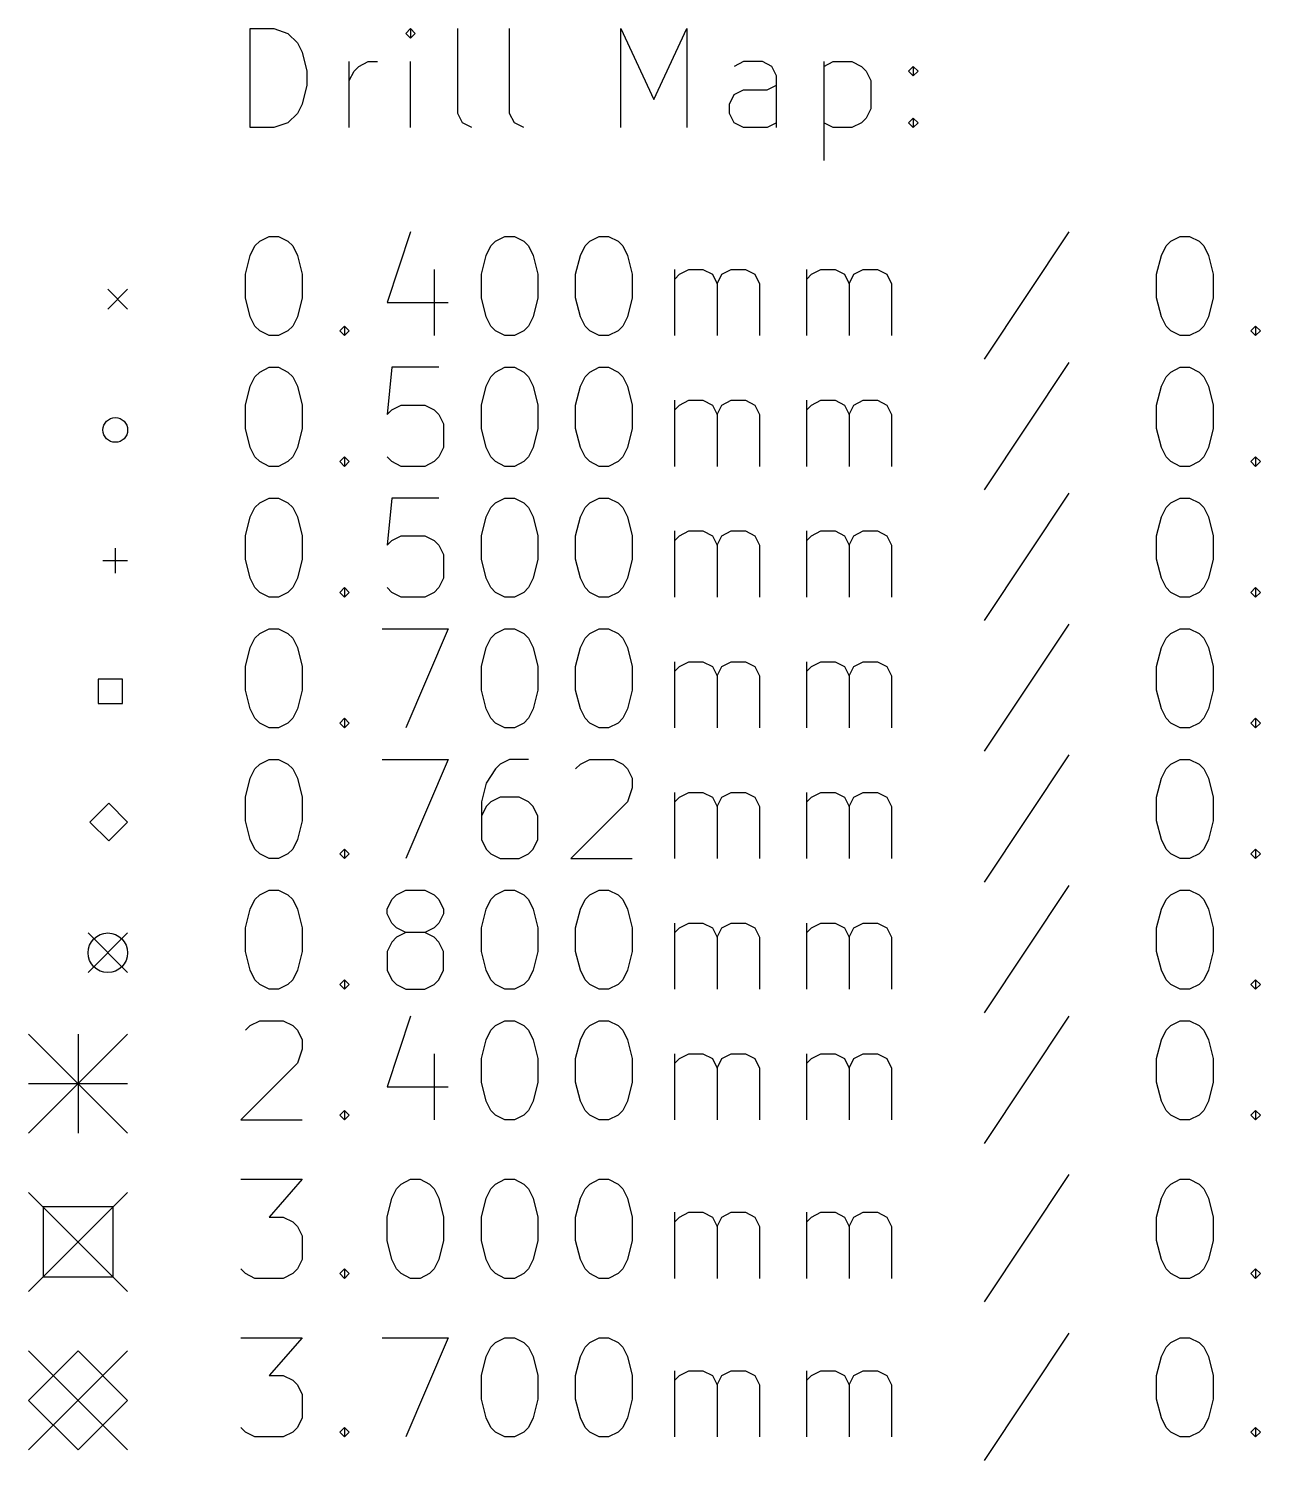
# Model space of a CAD drawing. Extents: x 48 to 150, y -180 to -50.
# Drawn here: x 47.95 to 72.83, y -179.9 to -150.99 of the extents above; entities that cross this region are included whole.
import ezdxf

# ---------------------------------------------------------------- set-up
doc = ezdxf.new("R2010")
doc.units = 0
doc.layers.add('BLACK', color=7, linetype='CONTINUOUS')

msp = doc.modelspace()

# ---------------------------------------------------------------- linework, layer by layer
at = {"layer": 'BLACK', "linetype": 'CONTINUOUS'}
for p, q in [((52.4262, -152.985), (52.4262, -150.985)), ((52.4262, -150.985), (52.9024, -150.985)), ((52.9024, -150.985), (53.1881, -151.08)), ((53.1881, -151.08), (53.3786, -151.27)), ((55.6643, -150.985), (55.569, -151.08)), ((55.569, -151.08), (55.6643, -151.175)), ((55.7595, -151.08), (55.6643, -150.985)), ((55.6643, -150.985), (55.6643, -151.175)), ((55.6643, -151.175), (55.7595, -151.08)), ((56.6167, -152.699), (56.6167, -150.985)), ((57.6643, -152.699), (57.6643, -150.985)), ((59.9119, -152.985), (59.9119, -150.985)), ((59.9119, -150.985), (60.5786, -152.413)), ((60.5786, -152.413), (61.2452, -150.985)), ((61.2452, -150.985), (61.2452, -152.985)), ((53.3786, -151.27), (53.4738, -151.461)), ((53.4738, -151.461), (53.569, -151.842)), ((54.4262, -152.985), (54.4262, -151.651)), ((54.5214, -151.842), (54.6167, -151.747)), ((54.6167, -151.747), (54.8071, -151.651)), ((54.8071, -151.651), (54.9976, -151.651)), ((55.6643, -152.985), (55.6643, -151.651)), ((62.3881, -151.651), (62.1976, -151.747)), ((62.769, -151.651), (62.3881, -151.651)), ((62.9595, -151.747), (62.769, -151.651)), ((63.0548, -151.937), (62.9595, -151.747)), ((64.0071, -151.651), (64.0071, -153.651)), ((64.0071, -151.747), (64.1976, -151.651)), ((64.1976, -151.651), (64.5786, -151.651)), ((64.5786, -151.651), (64.769, -151.747)), ((64.769, -151.747), (64.8643, -151.842)), ((65.7214, -151.842), (65.8167, -151.747)), ((65.8167, -151.747), (65.9119, -151.842)), ((65.8167, -151.747), (65.8167, -151.937)), ((53.569, -151.842), (53.569, -152.128)), ((54.4262, -152.032), (54.5214, -151.842)), ((63.0548, -152.985), (63.0548, -151.937)), ((64.8643, -151.842), (64.9595, -152.032)), ((64.9595, -152.032), (64.9595, -152.604)), ((65.8167, -151.937), (65.7214, -151.842)), ((65.9119, -151.842), (65.8167, -151.937)), ((53.569, -152.128), (53.4738, -152.509)), ((62.1024, -152.509), (62.1976, -152.318)), ((62.1976, -152.318), (62.3881, -152.223)), ((62.3881, -152.223), (62.8643, -152.223)), ((62.8643, -152.223), (63.0548, -152.128)), ((53.4738, -152.509), (53.3786, -152.699)), ((62.1024, -152.699), (62.1024, -152.509)), ((64.9595, -152.604), (64.8643, -152.794)), ((53.1881, -152.89), (52.9024, -152.985)), ((53.3786, -152.699), (53.1881, -152.89)), ((56.7119, -152.89), (56.6167, -152.699)), ((56.9024, -152.985), (56.7119, -152.89)), ((57.7595, -152.89), (57.6643, -152.699)), ((57.95, -152.985), (57.7595, -152.89)), ((62.1976, -152.89), (62.1024, -152.699)), ((62.3881, -152.985), (62.1976, -152.89)), ((63.0548, -152.89), (62.8643, -152.985)), ((64.1976, -152.985), (64.0071, -152.89)), ((64.769, -152.89), (64.5786, -152.985)), ((64.8643, -152.794), (64.769, -152.89)), ((65.7214, -152.89), (65.8167, -152.794)), ((65.8167, -152.985), (65.7214, -152.89)), ((65.8167, -152.794), (65.9119, -152.89)), ((65.8167, -152.794), (65.8167, -152.985)), ((65.9119, -152.89), (65.8167, -152.985)), ((52.9024, -152.985), (52.4262, -152.985)), ((62.8643, -152.985), (62.3881, -152.985)), ((64.5786, -152.985), (64.1976, -152.985)), ((52.6167, -155.28), (52.8071, -155.185)), ((52.8071, -155.185), (52.9976, -155.185)), ((52.9976, -155.185), (53.1881, -155.28)), ((55.6643, -155.09), (55.1881, -156.518)), ((57.3786, -155.28), (57.569, -155.185)), ((57.569, -155.185), (57.7595, -155.185)), ((57.7595, -155.185), (57.95, -155.28)), ((59.2833, -155.28), (59.4738, -155.185)), ((59.4738, -155.185), (59.6643, -155.185)), ((59.6643, -155.185), (59.8548, -155.28)), ((68.9595, -155.09), (67.2452, -157.661)), ((71.0167, -155.28), (71.2071, -155.185)), ((71.2071, -155.185), (71.3976, -155.185)), ((71.3976, -155.185), (71.5881, -155.28)), ((52.331, -155.947), (52.4262, -155.566)), ((52.4262, -155.566), (52.5214, -155.375)), ((52.5214, -155.375), (52.6167, -155.28)), ((53.1881, -155.28), (53.2833, -155.375)), ((53.2833, -155.375), (53.3786, -155.566)), ((53.3786, -155.566), (53.4738, -155.947)), ((57.0929, -155.947), (57.1881, -155.566)), ((57.1881, -155.566), (57.2833, -155.375)), ((57.2833, -155.375), (57.3786, -155.28)), ((57.95, -155.28), (58.0452, -155.375)), ((58.0452, -155.375), (58.1405, -155.566)), ((58.1405, -155.566), (58.2357, -155.947)), ((58.9976, -155.947), (59.0929, -155.566)), ((59.0929, -155.566), (59.1881, -155.375)), ((59.1881, -155.375), (59.2833, -155.28)), ((59.8548, -155.28), (59.95, -155.375)), ((59.95, -155.375), (60.0452, -155.566)), ((60.0452, -155.566), (60.1405, -155.947)), ((70.731, -155.947), (70.8262, -155.566)), ((70.8262, -155.566), (70.9214, -155.375)), ((70.9214, -155.375), (71.0167, -155.28)), ((71.5881, -155.28), (71.6833, -155.375)), ((71.6833, -155.375), (71.7786, -155.566)), ((71.7786, -155.566), (71.8738, -155.947)), ((56.1405, -155.851), (56.1405, -157.185)), ((60.9976, -157.185), (60.9976, -155.851)), ((61.0929, -155.947), (61.2833, -155.851)), ((61.2833, -155.851), (61.569, -155.851)), ((61.569, -155.851), (61.7595, -155.947)), ((61.95, -155.947), (62.1405, -155.851)), ((62.1405, -155.851), (62.4262, -155.851)), ((62.4262, -155.851), (62.6167, -155.947)), ((63.6643, -157.185), (63.6643, -155.851)), ((63.7595, -155.947), (63.95, -155.851)), ((63.95, -155.851), (64.2357, -155.851)), ((64.2357, -155.851), (64.4262, -155.947)), ((64.6167, -155.947), (64.8071, -155.851)), ((64.8071, -155.851), (65.0929, -155.851)), ((65.0929, -155.851), (65.2833, -155.947)), ((52.331, -156.423), (52.331, -155.947)), ((53.4738, -155.947), (53.4738, -156.423)), ((57.0929, -156.423), (57.0929, -155.947)), ((58.2357, -155.947), (58.2357, -156.423)), ((58.9976, -156.423), (58.9976, -155.947)), ((60.1405, -155.947), (60.1405, -156.423)), ((60.9976, -156.042), (61.0929, -155.947)), ((61.7595, -155.947), (61.8548, -156.137)), ((61.8548, -156.137), (61.95, -155.947)), ((61.8548, -156.137), (61.8548, -157.185)), ((62.6167, -155.947), (62.7119, -156.137)), ((62.7119, -156.137), (62.7119, -157.185)), ((63.6643, -156.042), (63.7595, -155.947)), ((64.4262, -155.947), (64.5214, -156.137)), ((64.5214, -156.137), (64.6167, -155.947)), ((64.5214, -156.137), (64.5214, -157.185)), ((65.2833, -155.947), (65.3786, -156.137)), ((65.3786, -156.137), (65.3786, -157.185)), ((70.731, -156.423), (70.731, -155.947)), ((71.8738, -155.947), (71.8738, -156.423)), ((49.55, -156.25), (49.95, -156.65)), ((49.95, -156.25), (49.55, -156.65)), ((52.4262, -156.804), (52.331, -156.423)), ((53.4738, -156.423), (53.3786, -156.804)), ((57.1881, -156.804), (57.0929, -156.423)), ((58.2357, -156.423), (58.1405, -156.804)), ((59.0929, -156.804), (58.9976, -156.423)), ((60.1405, -156.423), (60.0452, -156.804)), ((70.8262, -156.804), (70.731, -156.423)), ((71.8738, -156.423), (71.7786, -156.804)), ((55.1881, -156.518), (56.4262, -156.518)), ((52.5214, -156.994), (52.4262, -156.804)), ((52.6167, -157.09), (52.5214, -156.994)), ((53.2833, -156.994), (53.1881, -157.09)), ((53.3786, -156.804), (53.2833, -156.994)), ((54.2357, -157.09), (54.331, -156.994)), ((54.331, -156.994), (54.4262, -157.09)), ((54.331, -156.994), (54.331, -157.185)), ((57.2833, -156.994), (57.1881, -156.804)), ((57.3786, -157.09), (57.2833, -156.994)), ((58.0452, -156.994), (57.95, -157.09)), ((58.1405, -156.804), (58.0452, -156.994)), ((59.1881, -156.994), (59.0929, -156.804)), ((59.2833, -157.09), (59.1881, -156.994)), ((59.95, -156.994), (59.8548, -157.09)), ((60.0452, -156.804), (59.95, -156.994)), ((70.9214, -156.994), (70.8262, -156.804)), ((71.0167, -157.09), (70.9214, -156.994)), ((71.6833, -156.994), (71.5881, -157.09)), ((71.7786, -156.804), (71.6833, -156.994)), ((72.6357, -157.09), (72.731, -156.994)), ((72.731, -156.994), (72.8262, -157.09)), ((72.731, -156.994), (72.731, -157.185)), ((52.8071, -157.185), (52.6167, -157.09)), ((52.9976, -157.185), (52.8071, -157.185)), ((53.1881, -157.09), (52.9976, -157.185)), ((54.331, -157.185), (54.2357, -157.09)), ((54.4262, -157.09), (54.331, -157.185)), ((57.569, -157.185), (57.3786, -157.09)), ((57.7595, -157.185), (57.569, -157.185)), ((57.95, -157.09), (57.7595, -157.185)), ((59.4738, -157.185), (59.2833, -157.09)), ((59.6643, -157.185), (59.4738, -157.185)), ((59.8548, -157.09), (59.6643, -157.185)), ((71.2071, -157.185), (71.0167, -157.09)), ((71.3976, -157.185), (71.2071, -157.185)), ((71.5881, -157.09), (71.3976, -157.185)), ((72.731, -157.185), (72.6357, -157.09)), ((72.8262, -157.09), (72.731, -157.185)), ((52.6167, -157.92), (52.8071, -157.825)), ((52.8071, -157.825), (52.9976, -157.825)), ((52.9976, -157.825), (53.1881, -157.92)), ((55.2833, -157.825), (55.1881, -158.777)), ((56.2357, -157.825), (55.2833, -157.825)), ((57.3786, -157.92), (57.569, -157.825)), ((57.569, -157.825), (57.7595, -157.825)), ((57.7595, -157.825), (57.95, -157.92)), ((59.2833, -157.92), (59.4738, -157.825)), ((59.4738, -157.825), (59.6643, -157.825)), ((59.6643, -157.825), (59.8548, -157.92)), ((68.9595, -157.73), (67.2452, -160.301)), ((71.0167, -157.92), (71.2071, -157.825)), ((71.2071, -157.825), (71.3976, -157.825)), ((71.3976, -157.825), (71.5881, -157.92)), ((52.4262, -158.206), (52.5214, -158.015)), ((52.5214, -158.015), (52.6167, -157.92)), ((53.1881, -157.92), (53.2833, -158.015)), ((53.2833, -158.015), (53.3786, -158.206)), ((57.1881, -158.206), (57.2833, -158.015)), ((57.2833, -158.015), (57.3786, -157.92)), ((57.95, -157.92), (58.0452, -158.015)), ((58.0452, -158.015), (58.1405, -158.206)), ((59.0929, -158.206), (59.1881, -158.015)), ((59.1881, -158.015), (59.2833, -157.92)), ((59.8548, -157.92), (59.95, -158.015)), ((59.95, -158.015), (60.0452, -158.206)), ((70.8262, -158.206), (70.9214, -158.015)), ((70.9214, -158.015), (71.0167, -157.92)), ((71.5881, -157.92), (71.6833, -158.015)), ((71.6833, -158.015), (71.7786, -158.206)), ((52.331, -158.587), (52.4262, -158.206)), ((53.3786, -158.206), (53.4738, -158.587)), ((57.0929, -158.587), (57.1881, -158.206)), ((58.1405, -158.206), (58.2357, -158.587)), ((58.9976, -158.587), (59.0929, -158.206)), ((60.0452, -158.206), (60.1405, -158.587)), ((70.731, -158.587), (70.8262, -158.206)), ((71.7786, -158.206), (71.8738, -158.587)), ((52.331, -159.063), (52.331, -158.587)), ((53.4738, -158.587), (53.4738, -159.063)), ((55.1881, -158.777), (55.2833, -158.682)), ((55.2833, -158.682), (55.4738, -158.587)), ((55.4738, -158.587), (55.95, -158.587)), ((55.95, -158.587), (56.1405, -158.682)), ((56.1405, -158.682), (56.2357, -158.777)), ((57.0929, -159.063), (57.0929, -158.587)), ((58.2357, -158.587), (58.2357, -159.063)), ((58.9976, -159.063), (58.9976, -158.587)), ((60.1405, -158.587), (60.1405, -159.063)), ((60.9976, -159.825), (60.9976, -158.491)), ((60.9976, -158.682), (61.0929, -158.587)), ((61.0929, -158.587), (61.2833, -158.491)), ((61.2833, -158.491), (61.569, -158.491)), ((61.569, -158.491), (61.7595, -158.587)), ((61.7595, -158.587), (61.8548, -158.777)), ((61.8548, -158.777), (61.95, -158.587)), ((61.95, -158.587), (62.1405, -158.491)), ((62.1405, -158.491), (62.4262, -158.491)), ((62.4262, -158.491), (62.6167, -158.587)), ((62.6167, -158.587), (62.7119, -158.777)), ((63.6643, -159.825), (63.6643, -158.491)), ((63.6643, -158.682), (63.7595, -158.587)), ((63.7595, -158.587), (63.95, -158.491)), ((63.95, -158.491), (64.2357, -158.491)), ((64.2357, -158.491), (64.4262, -158.587)), ((64.4262, -158.587), (64.5214, -158.777)), ((64.5214, -158.777), (64.6167, -158.587)), ((64.6167, -158.587), (64.8071, -158.491)), ((64.8071, -158.491), (65.0929, -158.491)), ((65.0929, -158.491), (65.2833, -158.587)), ((65.2833, -158.587), (65.3786, -158.777)), ((70.731, -159.063), (70.731, -158.587)), ((71.8738, -158.587), (71.8738, -159.063)), ((56.2357, -158.777), (56.331, -158.968)), ((56.331, -158.968), (56.331, -159.444)), ((61.8548, -158.777), (61.8548, -159.825)), ((62.7119, -158.777), (62.7119, -159.825)), ((64.5214, -158.777), (64.5214, -159.825)), ((65.3786, -158.777), (65.3786, -159.825)), ((52.4262, -159.444), (52.331, -159.063)), ((53.4738, -159.063), (53.3786, -159.444)), ((57.1881, -159.444), (57.0929, -159.063)), ((58.2357, -159.063), (58.1405, -159.444)), ((59.0929, -159.444), (58.9976, -159.063)), ((60.1405, -159.063), (60.0452, -159.444)), ((70.8262, -159.444), (70.731, -159.063)), ((71.8738, -159.063), (71.7786, -159.444)), ((52.5214, -159.634), (52.4262, -159.444)), ((53.3786, -159.444), (53.2833, -159.634)), ((56.331, -159.444), (56.2357, -159.634)), ((57.2833, -159.634), (57.1881, -159.444)), ((58.1405, -159.444), (58.0452, -159.634)), ((59.1881, -159.634), (59.0929, -159.444)), ((60.0452, -159.444), (59.95, -159.634)), ((70.9214, -159.634), (70.8262, -159.444)), ((71.7786, -159.444), (71.6833, -159.634)), ((52.6167, -159.73), (52.5214, -159.634)), ((52.8071, -159.825), (52.6167, -159.73)), ((52.9976, -159.825), (52.8071, -159.825)), ((53.1881, -159.73), (52.9976, -159.825)), ((53.2833, -159.634), (53.1881, -159.73)), ((54.2357, -159.73), (54.331, -159.634)), ((54.331, -159.825), (54.2357, -159.73)), ((54.331, -159.634), (54.4262, -159.73)), ((54.331, -159.634), (54.331, -159.825)), ((54.4262, -159.73), (54.331, -159.825)), ((55.2833, -159.73), (55.1881, -159.634)), ((55.4738, -159.825), (55.2833, -159.73)), ((55.95, -159.825), (55.4738, -159.825)), ((56.1405, -159.73), (55.95, -159.825)), ((56.2357, -159.634), (56.1405, -159.73)), ((57.3786, -159.73), (57.2833, -159.634)), ((57.569, -159.825), (57.3786, -159.73)), ((57.7595, -159.825), (57.569, -159.825)), ((57.95, -159.73), (57.7595, -159.825)), ((58.0452, -159.634), (57.95, -159.73)), ((59.2833, -159.73), (59.1881, -159.634)), ((59.4738, -159.825), (59.2833, -159.73)), ((59.6643, -159.825), (59.4738, -159.825)), ((59.8548, -159.73), (59.6643, -159.825)), ((59.95, -159.634), (59.8548, -159.73)), ((71.0167, -159.73), (70.9214, -159.634)), ((71.2071, -159.825), (71.0167, -159.73)), ((71.3976, -159.825), (71.2071, -159.825)), ((71.5881, -159.73), (71.3976, -159.825)), ((71.6833, -159.634), (71.5881, -159.73)), ((72.6357, -159.73), (72.731, -159.634)), ((72.731, -159.825), (72.6357, -159.73)), ((72.731, -159.634), (72.8262, -159.73)), ((72.731, -159.634), (72.731, -159.825)), ((72.8262, -159.73), (72.731, -159.825)), ((52.6167, -160.56), (52.8071, -160.465)), ((52.8071, -160.465), (52.9976, -160.465)), ((52.9976, -160.465), (53.1881, -160.56)), ((55.2833, -160.465), (55.1881, -161.417)), ((56.2357, -160.465), (55.2833, -160.465)), ((57.3786, -160.56), (57.569, -160.465)), ((57.569, -160.465), (57.7595, -160.465)), ((57.7595, -160.465), (57.95, -160.56)), ((59.2833, -160.56), (59.4738, -160.465)), ((59.4738, -160.465), (59.6643, -160.465)), ((59.6643, -160.465), (59.8548, -160.56)), ((68.9595, -160.37), (67.2452, -162.941)), ((71.0167, -160.56), (71.2071, -160.465)), ((71.2071, -160.465), (71.3976, -160.465)), ((71.3976, -160.465), (71.5881, -160.56)), ((52.4262, -160.846), (52.5214, -160.655)), ((52.5214, -160.655), (52.6167, -160.56)), ((53.1881, -160.56), (53.2833, -160.655)), ((53.2833, -160.655), (53.3786, -160.846)), ((57.1881, -160.846), (57.2833, -160.655)), ((57.2833, -160.655), (57.3786, -160.56)), ((57.95, -160.56), (58.0452, -160.655)), ((58.0452, -160.655), (58.1405, -160.846)), ((59.0929, -160.846), (59.1881, -160.655)), ((59.1881, -160.655), (59.2833, -160.56)), ((59.8548, -160.56), (59.95, -160.655)), ((59.95, -160.655), (60.0452, -160.846)), ((70.8262, -160.846), (70.9214, -160.655)), ((70.9214, -160.655), (71.0167, -160.56)), ((71.5881, -160.56), (71.6833, -160.655)), ((71.6833, -160.655), (71.7786, -160.846)), ((52.331, -161.227), (52.4262, -160.846)), ((53.3786, -160.846), (53.4738, -161.227)), ((57.0929, -161.227), (57.1881, -160.846)), ((58.1405, -160.846), (58.2357, -161.227)), ((58.9976, -161.227), (59.0929, -160.846)), ((60.0452, -160.846), (60.1405, -161.227)), ((70.731, -161.227), (70.8262, -160.846)), ((71.7786, -160.846), (71.8738, -161.227)), ((52.331, -161.703), (52.331, -161.227)), ((53.4738, -161.227), (53.4738, -161.703)), ((55.1881, -161.417), (55.2833, -161.322)), ((55.2833, -161.322), (55.4738, -161.227)), ((55.4738, -161.227), (55.95, -161.227)), ((55.95, -161.227), (56.1405, -161.322)), ((56.1405, -161.322), (56.2357, -161.417)), ((57.0929, -161.703), (57.0929, -161.227)), ((58.2357, -161.227), (58.2357, -161.703)), ((58.9976, -161.703), (58.9976, -161.227)), ((60.1405, -161.227), (60.1405, -161.703)), ((60.9976, -162.465), (60.9976, -161.131)), ((60.9976, -161.322), (61.0929, -161.227)), ((61.0929, -161.227), (61.2833, -161.131)), ((61.2833, -161.131), (61.569, -161.131)), ((61.569, -161.131), (61.7595, -161.227)), ((61.7595, -161.227), (61.8548, -161.417)), ((61.8548, -161.417), (61.95, -161.227)), ((61.95, -161.227), (62.1405, -161.131)), ((62.1405, -161.131), (62.4262, -161.131)), ((62.4262, -161.131), (62.6167, -161.227)), ((62.6167, -161.227), (62.7119, -161.417)), ((63.6643, -162.465), (63.6643, -161.131)), ((63.6643, -161.322), (63.7595, -161.227)), ((63.7595, -161.227), (63.95, -161.131)), ((63.95, -161.131), (64.2357, -161.131)), ((64.2357, -161.131), (64.4262, -161.227)), ((64.4262, -161.227), (64.5214, -161.417)), ((64.5214, -161.417), (64.6167, -161.227)), ((64.6167, -161.227), (64.8071, -161.131)), ((64.8071, -161.131), (65.0929, -161.131)), ((65.0929, -161.131), (65.2833, -161.227)), ((65.2833, -161.227), (65.3786, -161.417)), ((70.731, -161.703), (70.731, -161.227)), ((71.8738, -161.227), (71.8738, -161.703)), ((49.7, -161.48), (49.7, -161.98)), ((56.2357, -161.417), (56.331, -161.608)), ((56.331, -161.608), (56.331, -162.084)), ((61.8548, -161.417), (61.8548, -162.465)), ((62.7119, -161.417), (62.7119, -162.465)), ((64.5214, -161.417), (64.5214, -162.465)), ((65.3786, -161.417), (65.3786, -162.465)), ((49.45, -161.73), (49.95, -161.73)), ((52.4262, -162.084), (52.331, -161.703)), ((53.4738, -161.703), (53.3786, -162.084)), ((57.1881, -162.084), (57.0929, -161.703)), ((58.2357, -161.703), (58.1405, -162.084)), ((59.0929, -162.084), (58.9976, -161.703)), ((60.1405, -161.703), (60.0452, -162.084)), ((70.8262, -162.084), (70.731, -161.703)), ((71.8738, -161.703), (71.7786, -162.084)), ((52.5214, -162.274), (52.4262, -162.084)), ((53.3786, -162.084), (53.2833, -162.274)), ((56.331, -162.084), (56.2357, -162.274)), ((57.2833, -162.274), (57.1881, -162.084)), ((58.1405, -162.084), (58.0452, -162.274)), ((59.1881, -162.274), (59.0929, -162.084)), ((60.0452, -162.084), (59.95, -162.274)), ((70.9214, -162.274), (70.8262, -162.084)), ((71.7786, -162.084), (71.6833, -162.274)), ((52.6167, -162.37), (52.5214, -162.274)), ((52.8071, -162.465), (52.6167, -162.37)), ((52.9976, -162.465), (52.8071, -162.465)), ((53.1881, -162.37), (52.9976, -162.465)), ((53.2833, -162.274), (53.1881, -162.37)), ((54.2357, -162.37), (54.331, -162.274)), ((54.331, -162.465), (54.2357, -162.37)), ((54.331, -162.274), (54.4262, -162.37)), ((54.331, -162.274), (54.331, -162.465)), ((54.4262, -162.37), (54.331, -162.465)), ((55.2833, -162.37), (55.1881, -162.274)), ((55.4738, -162.465), (55.2833, -162.37)), ((55.95, -162.465), (55.4738, -162.465)), ((56.1405, -162.37), (55.95, -162.465)), ((56.2357, -162.274), (56.1405, -162.37)), ((57.3786, -162.37), (57.2833, -162.274)), ((57.569, -162.465), (57.3786, -162.37)), ((57.7595, -162.465), (57.569, -162.465)), ((57.95, -162.37), (57.7595, -162.465)), ((58.0452, -162.274), (57.95, -162.37)), ((59.2833, -162.37), (59.1881, -162.274)), ((59.4738, -162.465), (59.2833, -162.37)), ((59.6643, -162.465), (59.4738, -162.465)), ((59.8548, -162.37), (59.6643, -162.465)), ((59.95, -162.274), (59.8548, -162.37)), ((71.0167, -162.37), (70.9214, -162.274)), ((71.2071, -162.465), (71.0167, -162.37)), ((71.3976, -162.465), (71.2071, -162.465)), ((71.5881, -162.37), (71.3976, -162.465)), ((71.6833, -162.274), (71.5881, -162.37)), ((72.6357, -162.37), (72.731, -162.274)), ((72.731, -162.465), (72.6357, -162.37)), ((72.731, -162.274), (72.8262, -162.37)), ((72.731, -162.274), (72.731, -162.465)), ((72.8262, -162.37), (72.731, -162.465)), ((68.9595, -163.01), (67.2452, -165.581)), ((52.4262, -163.486), (52.5214, -163.295)), ((52.5214, -163.295), (52.6167, -163.2)), ((52.6167, -163.2), (52.8071, -163.105)), ((52.8071, -163.105), (52.9976, -163.105)), ((52.9976, -163.105), (53.1881, -163.2)), ((53.1881, -163.2), (53.2833, -163.295)), ((53.2833, -163.295), (53.3786, -163.486)), ((55.0929, -163.105), (56.4262, -163.105)), ((56.4262, -163.105), (55.569, -165.105)), ((57.1881, -163.486), (57.2833, -163.295)), ((57.2833, -163.295), (57.3786, -163.2)), ((57.3786, -163.2), (57.569, -163.105)), ((57.569, -163.105), (57.7595, -163.105)), ((57.7595, -163.105), (57.95, -163.2)), ((57.95, -163.2), (58.0452, -163.295)), ((58.0452, -163.295), (58.1405, -163.486)), ((59.0929, -163.486), (59.1881, -163.295)), ((59.1881, -163.295), (59.2833, -163.2)), ((59.2833, -163.2), (59.4738, -163.105)), ((59.4738, -163.105), (59.6643, -163.105)), ((59.6643, -163.105), (59.8548, -163.2)), ((59.8548, -163.2), (59.95, -163.295)), ((59.95, -163.295), (60.0452, -163.486)), ((70.8262, -163.486), (70.9214, -163.295)), ((70.9214, -163.295), (71.0167, -163.2)), ((71.0167, -163.2), (71.2071, -163.105)), ((71.2071, -163.105), (71.3976, -163.105)), ((71.3976, -163.105), (71.5881, -163.2)), ((71.5881, -163.2), (71.6833, -163.295)), ((71.6833, -163.295), (71.7786, -163.486)), ((52.331, -163.867), (52.4262, -163.486)), ((53.3786, -163.486), (53.4738, -163.867)), ((57.0929, -163.867), (57.1881, -163.486)), ((58.1405, -163.486), (58.2357, -163.867)), ((58.9976, -163.867), (59.0929, -163.486)), ((60.0452, -163.486), (60.1405, -163.867)), ((70.731, -163.867), (70.8262, -163.486)), ((71.7786, -163.486), (71.8738, -163.867)), ((52.331, -164.343), (52.331, -163.867)), ((53.4738, -163.867), (53.4738, -164.343)), ((57.0929, -164.343), (57.0929, -163.867)), ((58.2357, -163.867), (58.2357, -164.343)), ((58.9976, -164.343), (58.9976, -163.867)), ((60.1405, -163.867), (60.1405, -164.343)), ((60.9976, -165.105), (60.9976, -163.771)), ((60.9976, -163.962), (61.0929, -163.867)), ((61.0929, -163.867), (61.2833, -163.771)), ((61.2833, -163.771), (61.569, -163.771)), ((61.569, -163.771), (61.7595, -163.867)), ((61.7595, -163.867), (61.8548, -164.057)), ((61.8548, -164.057), (61.95, -163.867)), ((61.95, -163.867), (62.1405, -163.771)), ((62.1405, -163.771), (62.4262, -163.771)), ((62.4262, -163.771), (62.6167, -163.867)), ((62.6167, -163.867), (62.7119, -164.057)), ((63.6643, -165.105), (63.6643, -163.771)), ((63.6643, -163.962), (63.7595, -163.867)), ((63.7595, -163.867), (63.95, -163.771)), ((63.95, -163.771), (64.2357, -163.771)), ((64.2357, -163.771), (64.4262, -163.867)), ((64.4262, -163.867), (64.5214, -164.057)), ((64.5214, -164.057), (64.6167, -163.867)), ((64.6167, -163.867), (64.8071, -163.771)), ((64.8071, -163.771), (65.0929, -163.771)), ((65.0929, -163.771), (65.2833, -163.867)), ((65.2833, -163.867), (65.3786, -164.057)), ((70.731, -164.343), (70.731, -163.867)), ((71.8738, -163.867), (71.8738, -164.343)), ((49.8475, -164.123), (49.3525, -164.123)), ((49.3525, -164.123), (49.3525, -164.617)), ((49.8475, -164.617), (49.8475, -164.123)), ((61.8548, -164.057), (61.8548, -165.105)), ((62.7119, -164.057), (62.7119, -165.105)), ((64.5214, -164.057), (64.5214, -165.105)), ((65.3786, -164.057), (65.3786, -165.105)), ((52.4262, -164.724), (52.331, -164.343)), ((53.4738, -164.343), (53.3786, -164.724)), ((57.1881, -164.724), (57.0929, -164.343)), ((58.2357, -164.343), (58.1405, -164.724)), ((59.0929, -164.724), (58.9976, -164.343)), ((60.1405, -164.343), (60.0452, -164.724)), ((70.8262, -164.724), (70.731, -164.343)), ((71.8738, -164.343), (71.7786, -164.724)), ((49.3525, -164.617), (49.8475, -164.617)), ((52.5214, -164.914), (52.4262, -164.724)), ((53.3786, -164.724), (53.2833, -164.914)), ((57.2833, -164.914), (57.1881, -164.724)), ((58.1405, -164.724), (58.0452, -164.914)), ((59.1881, -164.914), (59.0929, -164.724)), ((60.0452, -164.724), (59.95, -164.914)), ((70.9214, -164.914), (70.8262, -164.724)), ((71.7786, -164.724), (71.6833, -164.914)), ((52.6167, -165.01), (52.5214, -164.914)), ((52.8071, -165.105), (52.6167, -165.01)), ((52.9976, -165.105), (52.8071, -165.105)), ((53.1881, -165.01), (52.9976, -165.105)), ((53.2833, -164.914), (53.1881, -165.01)), ((54.2357, -165.01), (54.331, -164.914)), ((54.331, -165.105), (54.2357, -165.01)), ((54.331, -164.914), (54.4262, -165.01)), ((54.331, -164.914), (54.331, -165.105)), ((54.4262, -165.01), (54.331, -165.105)), ((57.3786, -165.01), (57.2833, -164.914)), ((57.569, -165.105), (57.3786, -165.01)), ((57.7595, -165.105), (57.569, -165.105)), ((57.95, -165.01), (57.7595, -165.105)), ((58.0452, -164.914), (57.95, -165.01)), ((59.2833, -165.01), (59.1881, -164.914)), ((59.4738, -165.105), (59.2833, -165.01)), ((59.6643, -165.105), (59.4738, -165.105)), ((59.8548, -165.01), (59.6643, -165.105)), ((59.95, -164.914), (59.8548, -165.01)), ((71.0167, -165.01), (70.9214, -164.914)), ((71.2071, -165.105), (71.0167, -165.01)), ((71.3976, -165.105), (71.2071, -165.105)), ((71.5881, -165.01), (71.3976, -165.105)), ((71.6833, -164.914), (71.5881, -165.01)), ((72.6357, -165.01), (72.731, -164.914)), ((72.731, -165.105), (72.6357, -165.01)), ((72.731, -164.914), (72.8262, -165.01)), ((72.731, -164.914), (72.731, -165.105)), ((72.8262, -165.01), (72.731, -165.105)), ((68.9595, -165.65), (67.2452, -168.221)), ((52.4262, -166.126), (52.5214, -165.935)), ((52.5214, -165.935), (52.6167, -165.84)), ((52.6167, -165.84), (52.8071, -165.745)), ((52.8071, -165.745), (52.9976, -165.745)), ((52.9976, -165.745), (53.1881, -165.84)), ((53.1881, -165.84), (53.2833, -165.935)), ((53.2833, -165.935), (53.3786, -166.126)), ((55.0929, -165.745), (56.4262, -165.745)), ((56.4262, -165.745), (55.569, -167.745)), ((57.3786, -165.935), (57.1881, -166.221)), ((57.4738, -165.84), (57.3786, -165.935)), ((57.6643, -165.745), (57.4738, -165.84)), ((58.0452, -165.745), (57.6643, -165.745)), ((58.9976, -165.935), (59.0929, -165.84)), ((59.0929, -165.84), (59.2833, -165.745)), ((59.2833, -165.745), (59.7595, -165.745)), ((59.7595, -165.745), (59.95, -165.84)), ((59.95, -165.84), (60.0452, -165.935)), ((60.0452, -165.935), (60.1405, -166.126)), ((70.8262, -166.126), (70.9214, -165.935)), ((70.9214, -165.935), (71.0167, -165.84)), ((71.0167, -165.84), (71.2071, -165.745)), ((71.2071, -165.745), (71.3976, -165.745)), ((71.3976, -165.745), (71.5881, -165.84)), ((71.5881, -165.84), (71.6833, -165.935)), ((71.6833, -165.935), (71.7786, -166.126)), ((52.331, -166.507), (52.4262, -166.126)), ((53.3786, -166.126), (53.4738, -166.507)), ((57.1881, -166.221), (57.0929, -166.602)), ((60.1405, -166.126), (60.1405, -166.316)), ((70.731, -166.507), (70.8262, -166.126)), ((71.7786, -166.126), (71.8738, -166.507)), ((52.331, -166.983), (52.331, -166.507)), ((53.4738, -166.507), (53.4738, -166.983)), ((57.4738, -166.507), (57.2833, -166.602)), ((57.8548, -166.507), (57.4738, -166.507)), ((58.0452, -166.602), (57.8548, -166.507)), ((60.1405, -166.316), (60.0452, -166.602)), ((60.9976, -167.745), (60.9976, -166.411)), ((60.9976, -166.602), (61.0929, -166.507)), ((61.0929, -166.507), (61.2833, -166.411)), ((61.2833, -166.411), (61.569, -166.411)), ((61.569, -166.411), (61.7595, -166.507)), ((61.7595, -166.507), (61.8548, -166.697)), ((61.8548, -166.697), (61.95, -166.507)), ((61.95, -166.507), (62.1405, -166.411)), ((62.1405, -166.411), (62.4262, -166.411)), ((62.4262, -166.411), (62.6167, -166.507)), ((62.6167, -166.507), (62.7119, -166.697)), ((63.6643, -167.745), (63.6643, -166.411)), ((63.6643, -166.602), (63.7595, -166.507)), ((63.7595, -166.507), (63.95, -166.411)), ((63.95, -166.411), (64.2357, -166.411)), ((64.2357, -166.411), (64.4262, -166.507)), ((64.4262, -166.507), (64.5214, -166.697)), ((64.5214, -166.697), (64.6167, -166.507)), ((64.6167, -166.507), (64.8071, -166.411)), ((64.8071, -166.411), (65.0929, -166.411)), ((65.0929, -166.411), (65.2833, -166.507)), ((65.2833, -166.507), (65.3786, -166.697)), ((70.731, -166.983), (70.731, -166.507)), ((71.8738, -166.507), (71.8738, -166.983)), ((49.569, -166.629), (49.188, -167.01)), ((49.95, -167.01), (49.569, -166.629)), ((57.0929, -166.602), (57.0929, -167.364)), ((57.1881, -166.697), (57.0929, -166.888)), ((57.2833, -166.602), (57.1881, -166.697)), ((58.1405, -166.697), (58.0452, -166.602)), ((58.2357, -166.888), (58.1405, -166.697)), ((60.0452, -166.602), (58.9024, -167.745)), ((61.8548, -166.697), (61.8548, -167.745)), ((62.7119, -166.697), (62.7119, -167.745)), ((64.5214, -166.697), (64.5214, -167.745)), ((65.3786, -166.697), (65.3786, -167.745)), ((49.188, -167.01), (49.569, -167.391)), ((49.569, -167.391), (49.95, -167.01)), ((52.4262, -167.364), (52.331, -166.983)), ((53.4738, -166.983), (53.3786, -167.364)), ((58.2357, -167.364), (58.2357, -166.888)), ((70.8262, -167.364), (70.731, -166.983)), ((71.8738, -166.983), (71.7786, -167.364)), ((52.5214, -167.554), (52.4262, -167.364)), ((53.3786, -167.364), (53.2833, -167.554)), ((57.0929, -167.364), (57.1881, -167.554)), ((58.1405, -167.554), (58.2357, -167.364)), ((70.9214, -167.554), (70.8262, -167.364)), ((71.7786, -167.364), (71.6833, -167.554)), ((52.6167, -167.65), (52.5214, -167.554)), ((52.8071, -167.745), (52.6167, -167.65)), ((53.1881, -167.65), (52.9976, -167.745)), ((53.2833, -167.554), (53.1881, -167.65)), ((54.2357, -167.65), (54.331, -167.554)), ((54.331, -167.745), (54.2357, -167.65)), ((54.331, -167.554), (54.4262, -167.65)), ((54.331, -167.554), (54.331, -167.745)), ((54.4262, -167.65), (54.331, -167.745)), ((57.1881, -167.554), (57.2833, -167.65)), ((57.2833, -167.65), (57.4738, -167.745)), ((57.8548, -167.745), (58.0452, -167.65)), ((58.0452, -167.65), (58.1405, -167.554)), ((71.0167, -167.65), (70.9214, -167.554)), ((71.2071, -167.745), (71.0167, -167.65)), ((71.5881, -167.65), (71.3976, -167.745)), ((71.6833, -167.554), (71.5881, -167.65)), ((72.6357, -167.65), (72.731, -167.554)), ((72.731, -167.745), (72.6357, -167.65)), ((72.731, -167.554), (72.8262, -167.65)), ((72.731, -167.554), (72.731, -167.745)), ((72.8262, -167.65), (72.731, -167.745)), ((52.9976, -167.745), (52.8071, -167.745)), ((57.4738, -167.745), (57.8548, -167.745)), ((58.9024, -167.745), (60.1405, -167.745)), ((71.3976, -167.745), (71.2071, -167.745)), ((68.9595, -168.29), (67.2452, -170.861)), ((52.4262, -168.766), (52.5214, -168.575)), ((52.5214, -168.575), (52.6167, -168.48)), ((52.6167, -168.48), (52.8071, -168.385)), ((52.8071, -168.385), (52.9976, -168.385)), ((52.9976, -168.385), (53.1881, -168.48)), ((53.1881, -168.48), (53.2833, -168.575)), ((53.2833, -168.575), (53.3786, -168.766)), ((55.1881, -168.766), (55.2833, -168.575)), ((55.2833, -168.575), (55.3786, -168.48)), ((55.3786, -168.48), (55.569, -168.385)), ((55.569, -168.385), (55.95, -168.385)), ((55.95, -168.385), (56.1405, -168.48)), ((56.1405, -168.48), (56.2357, -168.575)), ((56.2357, -168.575), (56.331, -168.766)), ((57.1881, -168.766), (57.2833, -168.575)), ((57.2833, -168.575), (57.3786, -168.48)), ((57.3786, -168.48), (57.569, -168.385)), ((57.569, -168.385), (57.7595, -168.385)), ((57.7595, -168.385), (57.95, -168.48)), ((57.95, -168.48), (58.0452, -168.575)), ((58.0452, -168.575), (58.1405, -168.766)), ((59.0929, -168.766), (59.1881, -168.575)), ((59.1881, -168.575), (59.2833, -168.48)), ((59.2833, -168.48), (59.4738, -168.385)), ((59.4738, -168.385), (59.6643, -168.385)), ((59.6643, -168.385), (59.8548, -168.48)), ((59.8548, -168.48), (59.95, -168.575)), ((59.95, -168.575), (60.0452, -168.766)), ((70.8262, -168.766), (70.9214, -168.575)), ((70.9214, -168.575), (71.0167, -168.48)), ((71.0167, -168.48), (71.2071, -168.385)), ((71.2071, -168.385), (71.3976, -168.385)), ((71.3976, -168.385), (71.5881, -168.48)), ((71.5881, -168.48), (71.6833, -168.575)), ((71.6833, -168.575), (71.7786, -168.766)), ((52.331, -169.147), (52.4262, -168.766)), ((53.3786, -168.766), (53.4738, -169.147)), ((55.1881, -168.861), (55.1881, -168.766)), ((55.2833, -169.051), (55.1881, -168.861)), ((56.331, -168.861), (56.2357, -169.051)), ((56.331, -168.766), (56.331, -168.861)), ((57.0929, -169.147), (57.1881, -168.766)), ((58.1405, -168.766), (58.2357, -169.147)), ((58.9976, -169.147), (59.0929, -168.766)), ((60.0452, -168.766), (60.1405, -169.147)), ((70.731, -169.147), (70.8262, -168.766)), ((71.7786, -168.766), (71.8738, -169.147)), ((52.331, -169.623), (52.331, -169.147)), ((53.4738, -169.147), (53.4738, -169.623)), ((55.3786, -169.147), (55.2833, -169.051)), ((55.569, -169.242), (55.3786, -169.147)), ((56.1405, -169.147), (55.95, -169.242)), ((56.2357, -169.051), (56.1405, -169.147)), ((57.0929, -169.623), (57.0929, -169.147)), ((58.2357, -169.147), (58.2357, -169.623)), ((58.9976, -169.623), (58.9976, -169.147)), ((60.1405, -169.147), (60.1405, -169.623)), ((60.9976, -170.385), (60.9976, -169.051)), ((60.9976, -169.242), (61.0929, -169.147)), ((61.0929, -169.147), (61.2833, -169.051)), ((61.2833, -169.051), (61.569, -169.051)), ((61.569, -169.051), (61.7595, -169.147)), ((61.7595, -169.147), (61.8548, -169.337)), ((61.8548, -169.337), (61.95, -169.147)), ((61.95, -169.147), (62.1405, -169.051)), ((62.1405, -169.051), (62.4262, -169.051)), ((62.4262, -169.051), (62.6167, -169.147)), ((62.6167, -169.147), (62.7119, -169.337)), ((63.6643, -170.385), (63.6643, -169.051)), ((63.6643, -169.242), (63.7595, -169.147)), ((63.7595, -169.147), (63.95, -169.051)), ((63.95, -169.051), (64.2357, -169.051)), ((64.2357, -169.051), (64.4262, -169.147)), ((64.4262, -169.147), (64.5214, -169.337)), ((64.5214, -169.337), (64.6167, -169.147)), ((64.6167, -169.147), (64.8071, -169.051)), ((64.8071, -169.051), (65.0929, -169.051)), ((65.0929, -169.051), (65.2833, -169.147)), ((65.2833, -169.147), (65.3786, -169.337)), ((70.731, -169.623), (70.731, -169.147)), ((71.8738, -169.147), (71.8738, -169.623)), ((49.15, -169.25), (49.95, -170.05)), ((49.95, -169.25), (49.15, -170.05)), ((55.2833, -169.432), (55.1881, -169.623)), ((55.3786, -169.337), (55.2833, -169.432)), ((55.569, -169.242), (55.3786, -169.337)), ((55.95, -169.242), (55.569, -169.242)), ((56.1405, -169.337), (55.95, -169.242)), ((56.2357, -169.432), (56.1405, -169.337)), ((56.331, -169.623), (56.2357, -169.432)), ((61.8548, -169.337), (61.8548, -170.385)), ((62.7119, -169.337), (62.7119, -170.385)), ((64.5214, -169.337), (64.5214, -170.385)), ((65.3786, -169.337), (65.3786, -170.385)), ((52.4262, -170.004), (52.331, -169.623)), ((53.4738, -169.623), (53.3786, -170.004)), ((55.1881, -169.623), (55.1881, -170.004)), ((56.331, -170.004), (56.331, -169.623)), ((57.1881, -170.004), (57.0929, -169.623)), ((58.2357, -169.623), (58.1405, -170.004)), ((59.0929, -170.004), (58.9976, -169.623)), ((60.1405, -169.623), (60.0452, -170.004)), ((70.8262, -170.004), (70.731, -169.623)), ((71.8738, -169.623), (71.7786, -170.004)), ((52.5214, -170.194), (52.4262, -170.004)), ((53.3786, -170.004), (53.2833, -170.194)), ((55.1881, -170.004), (55.2833, -170.194)), ((56.2357, -170.194), (56.331, -170.004)), ((57.2833, -170.194), (57.1881, -170.004)), ((58.1405, -170.004), (58.0452, -170.194)), ((59.1881, -170.194), (59.0929, -170.004)), ((60.0452, -170.004), (59.95, -170.194)), ((70.9214, -170.194), (70.8262, -170.004)), ((71.7786, -170.004), (71.6833, -170.194)), ((52.6167, -170.29), (52.5214, -170.194)), ((52.8071, -170.385), (52.6167, -170.29)), ((53.1881, -170.29), (52.9976, -170.385)), ((53.2833, -170.194), (53.1881, -170.29)), ((54.2357, -170.29), (54.331, -170.194)), ((54.331, -170.385), (54.2357, -170.29)), ((54.331, -170.194), (54.4262, -170.29)), ((54.331, -170.194), (54.331, -170.385)), ((54.4262, -170.29), (54.331, -170.385)), ((55.2833, -170.194), (55.3786, -170.29)), ((55.3786, -170.29), (55.569, -170.385)), ((55.95, -170.385), (56.1405, -170.29)), ((56.1405, -170.29), (56.2357, -170.194)), ((57.3786, -170.29), (57.2833, -170.194)), ((57.569, -170.385), (57.3786, -170.29)), ((57.95, -170.29), (57.7595, -170.385)), ((58.0452, -170.194), (57.95, -170.29)), ((59.2833, -170.29), (59.1881, -170.194)), ((59.4738, -170.385), (59.2833, -170.29)), ((59.8548, -170.29), (59.6643, -170.385)), ((59.95, -170.194), (59.8548, -170.29)), ((71.0167, -170.29), (70.9214, -170.194)), ((71.2071, -170.385), (71.0167, -170.29)), ((71.5881, -170.29), (71.3976, -170.385)), ((71.6833, -170.194), (71.5881, -170.29)), ((72.6357, -170.29), (72.731, -170.194)), ((72.731, -170.385), (72.6357, -170.29)), ((72.731, -170.194), (72.8262, -170.29)), ((72.731, -170.194), (72.731, -170.385)), ((72.8262, -170.29), (72.731, -170.385)), ((52.9976, -170.385), (52.8071, -170.385)), ((55.569, -170.385), (55.95, -170.385)), ((57.7595, -170.385), (57.569, -170.385)), ((59.6643, -170.385), (59.4738, -170.385)), ((71.3976, -170.385), (71.2071, -170.385)), ((52.331, -171.215), (52.4262, -171.12)), ((52.4262, -171.12), (52.6167, -171.025)), ((52.6167, -171.025), (53.0929, -171.025)), ((53.0929, -171.025), (53.2833, -171.12)), ((53.2833, -171.12), (53.3786, -171.215)), ((55.6643, -170.93), (55.1881, -172.358)), ((57.2833, -171.215), (57.3786, -171.12)), ((57.3786, -171.12), (57.569, -171.025)), ((57.569, -171.025), (57.7595, -171.025)), ((57.7595, -171.025), (57.95, -171.12)), ((57.95, -171.12), (58.0452, -171.215)), ((59.1881, -171.215), (59.2833, -171.12)), ((59.2833, -171.12), (59.4738, -171.025)), ((59.4738, -171.025), (59.6643, -171.025)), ((59.6643, -171.025), (59.8548, -171.12)), ((59.8548, -171.12), (59.95, -171.215)), ((68.9595, -170.93), (67.2452, -173.501)), ((70.9214, -171.215), (71.0167, -171.12)), ((71.0167, -171.12), (71.2071, -171.025)), ((71.2071, -171.025), (71.3976, -171.025)), ((71.3976, -171.025), (71.5881, -171.12)), ((71.5881, -171.12), (71.6833, -171.215)), ((47.95, -171.29), (49.95, -173.29)), ((49.95, -171.29), (47.95, -173.29)), ((48.95, -171.29), (48.95, -173.29)), ((53.3786, -171.215), (53.4738, -171.406)), ((53.4738, -171.406), (53.4738, -171.596)), ((57.0929, -171.787), (57.1881, -171.406)), ((57.1881, -171.406), (57.2833, -171.215)), ((58.0452, -171.215), (58.1405, -171.406)), ((58.1405, -171.406), (58.2357, -171.787)), ((58.9976, -171.787), (59.0929, -171.406)), ((59.0929, -171.406), (59.1881, -171.215)), ((59.95, -171.215), (60.0452, -171.406)), ((60.0452, -171.406), (60.1405, -171.787)), ((70.731, -171.787), (70.8262, -171.406)), ((70.8262, -171.406), (70.9214, -171.215)), ((71.6833, -171.215), (71.7786, -171.406)), ((71.7786, -171.406), (71.8738, -171.787)), ((53.4738, -171.596), (53.3786, -171.882)), ((56.1405, -171.691), (56.1405, -173.025)), ((60.9976, -173.025), (60.9976, -171.691)), ((61.0929, -171.787), (61.2833, -171.691)), ((61.2833, -171.691), (61.569, -171.691)), ((61.569, -171.691), (61.7595, -171.787)), ((61.95, -171.787), (62.1405, -171.691)), ((62.1405, -171.691), (62.4262, -171.691)), ((62.4262, -171.691), (62.6167, -171.787)), ((63.6643, -173.025), (63.6643, -171.691)), ((63.7595, -171.787), (63.95, -171.691)), ((63.95, -171.691), (64.2357, -171.691)), ((64.2357, -171.691), (64.4262, -171.787)), ((64.6167, -171.787), (64.8071, -171.691)), ((64.8071, -171.691), (65.0929, -171.691)), ((65.0929, -171.691), (65.2833, -171.787)), ((53.3786, -171.882), (52.2357, -173.025)), ((57.0929, -172.263), (57.0929, -171.787)), ((58.2357, -171.787), (58.2357, -172.263)), ((58.9976, -172.263), (58.9976, -171.787)), ((60.1405, -171.787), (60.1405, -172.263)), ((60.9976, -171.882), (61.0929, -171.787)), ((61.7595, -171.787), (61.8548, -171.977)), ((61.8548, -171.977), (61.95, -171.787)), ((61.8548, -171.977), (61.8548, -173.025)), ((62.6167, -171.787), (62.7119, -171.977)), ((62.7119, -171.977), (62.7119, -173.025)), ((63.6643, -171.882), (63.7595, -171.787)), ((64.4262, -171.787), (64.5214, -171.977)), ((64.5214, -171.977), (64.6167, -171.787)), ((64.5214, -171.977), (64.5214, -173.025)), ((65.2833, -171.787), (65.3786, -171.977)), ((65.3786, -171.977), (65.3786, -173.025)), ((70.731, -172.263), (70.731, -171.787)), ((71.8738, -171.787), (71.8738, -172.263)), ((47.95, -172.29), (49.95, -172.29)), ((57.1881, -172.644), (57.0929, -172.263)), ((58.2357, -172.263), (58.1405, -172.644)), ((59.0929, -172.644), (58.9976, -172.263)), ((60.1405, -172.263), (60.0452, -172.644)), ((70.8262, -172.644), (70.731, -172.263)), ((71.8738, -172.263), (71.7786, -172.644)), ((55.1881, -172.358), (56.4262, -172.358)), ((54.2357, -172.93), (54.331, -172.834)), ((54.331, -172.834), (54.4262, -172.93)), ((54.331, -172.834), (54.331, -173.025)), ((57.2833, -172.834), (57.1881, -172.644)), ((57.3786, -172.93), (57.2833, -172.834)), ((58.0452, -172.834), (57.95, -172.93)), ((58.1405, -172.644), (58.0452, -172.834)), ((59.1881, -172.834), (59.0929, -172.644)), ((59.2833, -172.93), (59.1881, -172.834)), ((59.95, -172.834), (59.8548, -172.93)), ((60.0452, -172.644), (59.95, -172.834)), ((70.9214, -172.834), (70.8262, -172.644)), ((71.0167, -172.93), (70.9214, -172.834)), ((71.6833, -172.834), (71.5881, -172.93)), ((71.7786, -172.644), (71.6833, -172.834)), ((72.6357, -172.93), (72.731, -172.834)), ((72.731, -172.834), (72.8262, -172.93)), ((72.731, -172.834), (72.731, -173.025)), ((52.2357, -173.025), (53.4738, -173.025)), ((54.331, -173.025), (54.2357, -172.93)), ((54.4262, -172.93), (54.331, -173.025)), ((57.569, -173.025), (57.3786, -172.93)), ((57.7595, -173.025), (57.569, -173.025)), ((57.95, -172.93), (57.7595, -173.025)), ((59.4738, -173.025), (59.2833, -172.93)), ((59.6643, -173.025), (59.4738, -173.025)), ((59.8548, -172.93), (59.6643, -173.025)), ((71.2071, -173.025), (71.0167, -172.93)), ((71.3976, -173.025), (71.2071, -173.025)), ((71.5881, -172.93), (71.3976, -173.025)), ((72.731, -173.025), (72.6357, -172.93)), ((72.8262, -172.93), (72.731, -173.025)), ((52.2357, -174.225), (53.4738, -174.225)), ((53.4738, -174.225), (52.8071, -174.987)), ((55.3786, -174.415), (55.4738, -174.32)), ((55.4738, -174.32), (55.6643, -174.225)), ((55.6643, -174.225), (55.8548, -174.225)), ((55.8548, -174.225), (56.0452, -174.32)), ((56.0452, -174.32), (56.1405, -174.415)), ((57.2833, -174.415), (57.3786, -174.32)), ((57.3786, -174.32), (57.569, -174.225)), ((57.569, -174.225), (57.7595, -174.225)), ((57.7595, -174.225), (57.95, -174.32)), ((57.95, -174.32), (58.0452, -174.415)), ((59.1881, -174.415), (59.2833, -174.32)), ((59.2833, -174.32), (59.4738, -174.225)), ((59.4738, -174.225), (59.6643, -174.225)), ((59.6643, -174.225), (59.8548, -174.32)), ((59.8548, -174.32), (59.95, -174.415)), ((68.9595, -174.13), (67.2452, -176.701)), ((70.9214, -174.415), (71.0167, -174.32)), ((71.0167, -174.32), (71.2071, -174.225)), ((71.2071, -174.225), (71.3976, -174.225)), ((71.3976, -174.225), (71.5881, -174.32)), ((71.5881, -174.32), (71.6833, -174.415)), ((47.95, -174.49), (49.95, -176.49)), ((49.95, -174.49), (47.95, -176.49)), ((55.1881, -174.987), (55.2833, -174.606)), ((55.2833, -174.606), (55.3786, -174.415)), ((56.1405, -174.415), (56.2357, -174.606)), ((56.2357, -174.606), (56.331, -174.987)), ((57.0929, -174.987), (57.1881, -174.606)), ((57.1881, -174.606), (57.2833, -174.415)), ((58.0452, -174.415), (58.1405, -174.606)), ((58.1405, -174.606), (58.2357, -174.987)), ((58.9976, -174.987), (59.0929, -174.606)), ((59.0929, -174.606), (59.1881, -174.415)), ((59.95, -174.415), (60.0452, -174.606)), ((60.0452, -174.606), (60.1405, -174.987)), ((70.731, -174.987), (70.8262, -174.606)), ((70.8262, -174.606), (70.9214, -174.415)), ((71.6833, -174.415), (71.7786, -174.606)), ((71.7786, -174.606), (71.8738, -174.987)), ((49.6571, -174.783), (48.2429, -174.783)), ((48.2429, -174.783), (48.2429, -176.197)), ((49.6571, -176.197), (49.6571, -174.783)), ((60.9976, -176.225), (60.9976, -174.891)), ((61.0929, -174.987), (61.2833, -174.891)), ((61.2833, -174.891), (61.569, -174.891)), ((61.569, -174.891), (61.7595, -174.987)), ((61.95, -174.987), (62.1405, -174.891)), ((62.1405, -174.891), (62.4262, -174.891)), ((62.4262, -174.891), (62.6167, -174.987)), ((63.6643, -176.225), (63.6643, -174.891)), ((63.7595, -174.987), (63.95, -174.891)), ((63.95, -174.891), (64.2357, -174.891)), ((64.2357, -174.891), (64.4262, -174.987)), ((64.6167, -174.987), (64.8071, -174.891)), ((64.8071, -174.891), (65.0929, -174.891)), ((65.0929, -174.891), (65.2833, -174.987)), ((52.8071, -174.987), (53.0929, -174.987)), ((53.0929, -174.987), (53.2833, -175.082)), ((53.2833, -175.082), (53.3786, -175.177)), ((53.3786, -175.177), (53.4738, -175.368)), ((55.1881, -175.463), (55.1881, -174.987)), ((56.331, -174.987), (56.331, -175.463)), ((57.0929, -175.463), (57.0929, -174.987)), ((58.2357, -174.987), (58.2357, -175.463)), ((58.9976, -175.463), (58.9976, -174.987)), ((60.1405, -174.987), (60.1405, -175.463)), ((60.9976, -175.082), (61.0929, -174.987)), ((61.7595, -174.987), (61.8548, -175.177)), ((61.8548, -175.177), (61.95, -174.987)), ((61.8548, -175.177), (61.8548, -176.225)), ((62.6167, -174.987), (62.7119, -175.177)), ((62.7119, -175.177), (62.7119, -176.225)), ((63.6643, -175.082), (63.7595, -174.987)), ((64.4262, -174.987), (64.5214, -175.177)), ((64.5214, -175.177), (64.6167, -174.987)), ((64.5214, -175.177), (64.5214, -176.225)), ((65.2833, -174.987), (65.3786, -175.177)), ((65.3786, -175.177), (65.3786, -176.225)), ((70.731, -175.463), (70.731, -174.987)), ((71.8738, -174.987), (71.8738, -175.463)), ((53.4738, -175.368), (53.4738, -175.844)), ((55.2833, -175.844), (55.1881, -175.463)), ((56.331, -175.463), (56.2357, -175.844)), ((57.1881, -175.844), (57.0929, -175.463)), ((58.2357, -175.463), (58.1405, -175.844)), ((59.0929, -175.844), (58.9976, -175.463)), ((60.1405, -175.463), (60.0452, -175.844)), ((70.8262, -175.844), (70.731, -175.463)), ((71.8738, -175.463), (71.7786, -175.844)), ((52.331, -176.13), (52.2357, -176.034)), ((53.3786, -176.034), (53.2833, -176.13)), ((53.4738, -175.844), (53.3786, -176.034)), ((54.2357, -176.13), (54.331, -176.034)), ((54.331, -176.034), (54.4262, -176.13)), ((54.331, -176.034), (54.331, -176.225)), ((55.3786, -176.034), (55.2833, -175.844)), ((55.4738, -176.13), (55.3786, -176.034)), ((56.1405, -176.034), (56.0452, -176.13)), ((56.2357, -175.844), (56.1405, -176.034)), ((57.2833, -176.034), (57.1881, -175.844)), ((57.3786, -176.13), (57.2833, -176.034)), ((58.0452, -176.034), (57.95, -176.13)), ((58.1405, -175.844), (58.0452, -176.034)), ((59.1881, -176.034), (59.0929, -175.844)), ((59.2833, -176.13), (59.1881, -176.034)), ((59.95, -176.034), (59.8548, -176.13)), ((60.0452, -175.844), (59.95, -176.034)), ((70.9214, -176.034), (70.8262, -175.844)), ((71.0167, -176.13), (70.9214, -176.034)), ((71.6833, -176.034), (71.5881, -176.13)), ((71.7786, -175.844), (71.6833, -176.034)), ((72.6357, -176.13), (72.731, -176.034)), ((72.731, -176.034), (72.8262, -176.13)), ((72.731, -176.034), (72.731, -176.225)), ((48.2429, -176.197), (49.6571, -176.197)), ((52.5214, -176.225), (52.331, -176.13)), ((53.0929, -176.225), (52.5214, -176.225)), ((53.2833, -176.13), (53.0929, -176.225)), ((54.331, -176.225), (54.2357, -176.13)), ((54.4262, -176.13), (54.331, -176.225)), ((55.6643, -176.225), (55.4738, -176.13)), ((55.8548, -176.225), (55.6643, -176.225)), ((56.0452, -176.13), (55.8548, -176.225)), ((57.569, -176.225), (57.3786, -176.13)), ((57.7595, -176.225), (57.569, -176.225)), ((57.95, -176.13), (57.7595, -176.225)), ((59.4738, -176.225), (59.2833, -176.13)), ((59.6643, -176.225), (59.4738, -176.225)), ((59.8548, -176.13), (59.6643, -176.225)), ((71.2071, -176.225), (71.0167, -176.13)), ((71.3976, -176.225), (71.2071, -176.225)), ((71.5881, -176.13), (71.3976, -176.225)), ((72.731, -176.225), (72.6357, -176.13)), ((72.8262, -176.13), (72.731, -176.225)), ((52.2357, -177.425), (53.4738, -177.425)), ((53.4738, -177.425), (52.8071, -178.187)), ((55.0929, -177.425), (56.4262, -177.425)), ((56.4262, -177.425), (55.569, -179.425)), ((57.2833, -177.615), (57.3786, -177.52)), ((57.3786, -177.52), (57.569, -177.425)), ((57.569, -177.425), (57.7595, -177.425)), ((57.7595, -177.425), (57.95, -177.52)), ((57.95, -177.52), (58.0452, -177.615)), ((59.1881, -177.615), (59.2833, -177.52)), ((59.2833, -177.52), (59.4738, -177.425)), ((59.4738, -177.425), (59.6643, -177.425)), ((59.6643, -177.425), (59.8548, -177.52)), ((59.8548, -177.52), (59.95, -177.615)), ((68.9595, -177.33), (67.2452, -179.901)), ((70.9214, -177.615), (71.0167, -177.52)), ((71.0167, -177.52), (71.2071, -177.425)), ((71.2071, -177.425), (71.3976, -177.425)), ((71.3976, -177.425), (71.5881, -177.52)), ((71.5881, -177.52), (71.6833, -177.615)), ((47.95, -177.69), (49.95, -179.69)), ((49.95, -177.69), (47.95, -179.69)), ((48.95, -177.69), (47.95, -178.69)), ((49.95, -178.69), (48.95, -177.69)), ((57.0929, -178.187), (57.1881, -177.806)), ((57.1881, -177.806), (57.2833, -177.615)), ((58.0452, -177.615), (58.1405, -177.806)), ((58.1405, -177.806), (58.2357, -178.187)), ((58.9976, -178.187), (59.0929, -177.806)), ((59.0929, -177.806), (59.1881, -177.615)), ((59.95, -177.615), (60.0452, -177.806)), ((60.0452, -177.806), (60.1405, -178.187)), ((70.731, -178.187), (70.8262, -177.806)), ((70.8262, -177.806), (70.9214, -177.615)), ((71.6833, -177.615), (71.7786, -177.806)), ((71.7786, -177.806), (71.8738, -178.187)), ((60.9976, -179.425), (60.9976, -178.091)), ((61.0929, -178.187), (61.2833, -178.091)), ((61.2833, -178.091), (61.569, -178.091)), ((61.569, -178.091), (61.7595, -178.187)), ((61.95, -178.187), (62.1405, -178.091)), ((62.1405, -178.091), (62.4262, -178.091)), ((62.4262, -178.091), (62.6167, -178.187)), ((63.6643, -179.425), (63.6643, -178.091)), ((63.7595, -178.187), (63.95, -178.091)), ((63.95, -178.091), (64.2357, -178.091)), ((64.2357, -178.091), (64.4262, -178.187)), ((64.6167, -178.187), (64.8071, -178.091)), ((64.8071, -178.091), (65.0929, -178.091)), ((65.0929, -178.091), (65.2833, -178.187)), ((52.8071, -178.187), (53.0929, -178.187)), ((53.0929, -178.187), (53.2833, -178.282)), ((53.2833, -178.282), (53.3786, -178.377)), ((53.3786, -178.377), (53.4738, -178.568)), ((57.0929, -178.663), (57.0929, -178.187)), ((58.2357, -178.187), (58.2357, -178.663)), ((58.9976, -178.663), (58.9976, -178.187)), ((60.1405, -178.187), (60.1405, -178.663)), ((60.9976, -178.282), (61.0929, -178.187)), ((61.7595, -178.187), (61.8548, -178.377)), ((61.8548, -178.377), (61.95, -178.187)), ((61.8548, -178.377), (61.8548, -179.425)), ((62.6167, -178.187), (62.7119, -178.377)), ((62.7119, -178.377), (62.7119, -179.425)), ((63.6643, -178.282), (63.7595, -178.187)), ((64.4262, -178.187), (64.5214, -178.377)), ((64.5214, -178.377), (64.6167, -178.187)), ((64.5214, -178.377), (64.5214, -179.425)), ((65.2833, -178.187), (65.3786, -178.377)), ((65.3786, -178.377), (65.3786, -179.425)), ((70.731, -178.663), (70.731, -178.187)), ((71.8738, -178.187), (71.8738, -178.663)), ((47.95, -178.69), (48.95, -179.69)), ((48.95, -179.69), (49.95, -178.69)), ((53.4738, -178.568), (53.4738, -179.044)), ((57.1881, -179.044), (57.0929, -178.663)), ((58.2357, -178.663), (58.1405, -179.044)), ((59.0929, -179.044), (58.9976, -178.663)), ((60.1405, -178.663), (60.0452, -179.044)), ((70.8262, -179.044), (70.731, -178.663)), ((71.8738, -178.663), (71.7786, -179.044)), ((52.331, -179.33), (52.2357, -179.234)), ((53.3786, -179.234), (53.2833, -179.33)), ((53.4738, -179.044), (53.3786, -179.234)), ((54.2357, -179.33), (54.331, -179.234)), ((54.331, -179.234), (54.4262, -179.33)), ((54.331, -179.234), (54.331, -179.425)), ((57.2833, -179.234), (57.1881, -179.044)), ((57.3786, -179.33), (57.2833, -179.234)), ((58.0452, -179.234), (57.95, -179.33)), ((58.1405, -179.044), (58.0452, -179.234)), ((59.1881, -179.234), (59.0929, -179.044)), ((59.2833, -179.33), (59.1881, -179.234)), ((59.95, -179.234), (59.8548, -179.33)), ((60.0452, -179.044), (59.95, -179.234)), ((70.9214, -179.234), (70.8262, -179.044)), ((71.0167, -179.33), (70.9214, -179.234)), ((71.6833, -179.234), (71.5881, -179.33)), ((71.7786, -179.044), (71.6833, -179.234)), ((72.6357, -179.33), (72.731, -179.234)), ((72.731, -179.234), (72.8262, -179.33)), ((72.731, -179.234), (72.731, -179.425)), ((52.5214, -179.425), (52.331, -179.33)), ((53.0929, -179.425), (52.5214, -179.425)), ((53.2833, -179.33), (53.0929, -179.425)), ((54.331, -179.425), (54.2357, -179.33)), ((54.4262, -179.33), (54.331, -179.425)), ((57.569, -179.425), (57.3786, -179.33)), ((57.7595, -179.425), (57.569, -179.425)), ((57.95, -179.33), (57.7595, -179.425)), ((59.4738, -179.425), (59.2833, -179.33)), ((59.6643, -179.425), (59.4738, -179.425)), ((59.8548, -179.33), (59.6643, -179.425)), ((71.2071, -179.425), (71.0167, -179.33)), ((71.3976, -179.425), (71.2071, -179.425)), ((71.5881, -179.33), (71.3976, -179.425)), ((72.731, -179.425), (72.6357, -179.33)), ((72.8262, -179.33), (72.731, -179.425))]:
    msp.add_line(p, q, dxfattribs=at)
at = {"layer": 'BLACK'}
for centre, radius in [((49.7, -159.09), 0.25), ((49.55, -169.65), 0.4)]:
    msp.add_circle(centre, radius, dxfattribs=at)

doc.saveas('drawing.dxf')
